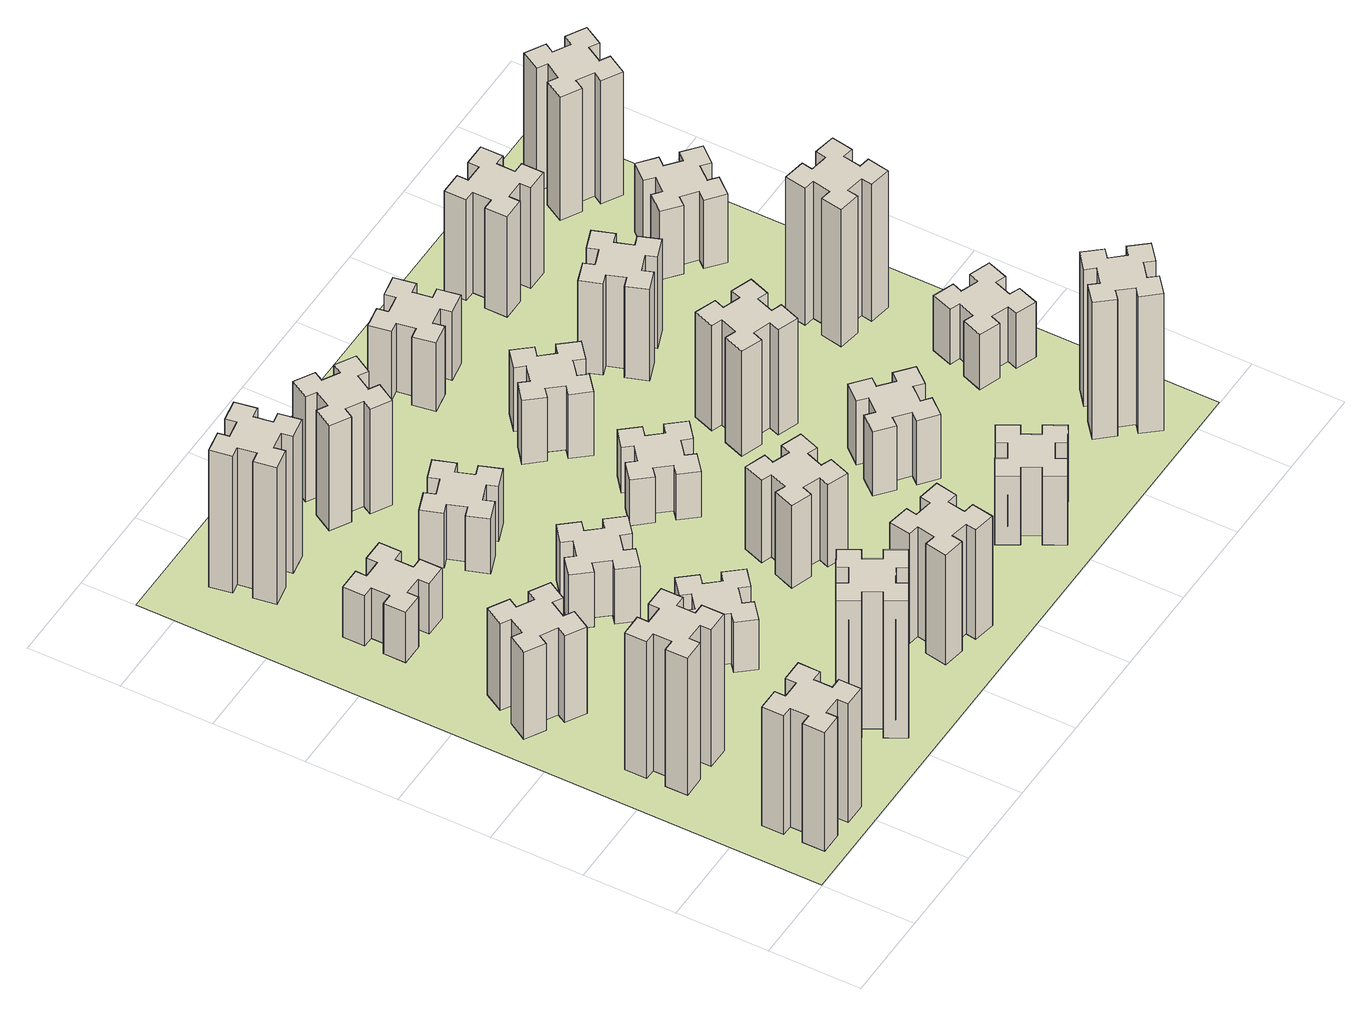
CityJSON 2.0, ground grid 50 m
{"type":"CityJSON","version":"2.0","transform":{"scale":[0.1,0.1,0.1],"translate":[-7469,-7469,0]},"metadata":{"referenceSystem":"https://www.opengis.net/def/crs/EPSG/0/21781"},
"CityObjects":{
"building1":{"type":"Building","attributes":{"class":"1000","function":"1000","usage":"1000","yearOfConstruction":2016,"roofType":"1000","measuredHeight":78,"storeysAboveGround":30,"storeysBelowGround":0},"geometry":[{"type":"Solid","lod":"1","boundaries":[[[[0,1,2,3,4,5,6,7,8,9,10,11,12,13,14,15,16,17,18,19]],[[17,16,20,21]],[[16,15,22,20]],[[15,14,23,22]],[[14,13,24,23]],[[13,12,25,24]],[[12,11,26,25]],[[11,10,27,26]],[[10,9,28,27]],[[9,8,29,28]],[[8,7,30,29]],[[7,6,31,30]],[[6,5,32,31]],[[5,4,33,32]],[[4,3,34,33]],[[3,2,35,34]],[[2,1,36,35]],[[1,0,37,36]],[[0,19,38,37]],[[19,18,39,38]],[[18,17,21,39]],[[24,25,26,27,28,29,30,31,32,33,34,35,36,37,38,39,21,20,22,23]]]]}]},
"building2":{"type":"Building","attributes":{"class":"1000","function":"1000","usage":"1000","yearOfConstruction":2016,"roofType":"1000","measuredHeight":90,"storeysAboveGround":30,"storeysBelowGround":0},"geometry":[{"type":"Solid","lod":"1","boundaries":[[[[40,41,42,43,44,45,46,47,48,49,50,51,52,53,54,55,56,57,58,59]],[[57,56,60,61]],[[56,55,62,60]],[[55,54,63,62]],[[54,53,64,63]],[[53,52,65,64]],[[52,51,66,65]],[[51,50,67,66]],[[50,49,68,67]],[[49,48,69,68]],[[48,47,70,69]],[[47,46,71,70]],[[46,45,72,71]],[[45,44,73,72]],[[44,43,74,73]],[[43,42,75,74]],[[42,41,76,75]],[[41,40,77,76]],[[40,59,78,77]],[[59,58,79,78]],[[58,57,61,79]],[[64,65,66,67,68,69,70,71,72,73,74,75,76,77,78,79,61,60,62,63]]]]}]},
"building3":{"type":"Building","attributes":{"class":"1000","function":"1000","usage":"1000","yearOfConstruction":2016,"roofType":"1000","measuredHeight":57,"storeysAboveGround":30,"storeysBelowGround":0},"geometry":[{"type":"Solid","lod":"1","boundaries":[[[[80,81,82,83,84,85,86,87,88,89,90,91,92,93,94,95,96,97,98,99]],[[97,96,100,101]],[[96,95,102,100]],[[95,94,103,102]],[[94,93,104,103]],[[93,92,105,104]],[[92,91,106,105]],[[91,90,107,106]],[[90,89,108,107]],[[89,88,109,108]],[[88,87,110,109]],[[87,86,111,110]],[[86,85,112,111]],[[85,84,113,112]],[[84,83,114,113]],[[83,82,115,114]],[[82,81,116,115]],[[81,80,117,116]],[[80,99,118,117]],[[99,98,119,118]],[[98,97,101,119]],[[104,105,106,107,108,109,110,111,112,113,114,115,116,117,118,119,101,100,102,103]]]]}]},
"building4":{"type":"Building","attributes":{"class":"1000","function":"1000","usage":"1000","yearOfConstruction":2016,"roofType":"1000","measuredHeight":90,"storeysAboveGround":30,"storeysBelowGround":0},"geometry":[{"type":"Solid","lod":"1","boundaries":[[[[120,121,122,123,124,125,126,127,128,129,130,131,132,133,134,135,136,137,138,139]],[[137,136,140,141]],[[136,135,142,140]],[[135,134,143,142]],[[134,133,144,143]],[[133,132,145,144]],[[132,131,146,145]],[[131,130,147,146]],[[130,129,148,147]],[[129,128,149,148]],[[128,127,150,149]],[[127,126,151,150]],[[126,125,152,151]],[[125,124,153,152]],[[124,123,154,153]],[[123,122,155,154]],[[122,121,156,155]],[[121,120,157,156]],[[120,139,158,157]],[[139,138,159,158]],[[138,137,141,159]],[[144,145,146,147,148,149,150,151,152,153,154,155,156,157,158,159,141,140,142,143]]]]}]},
"building5":{"type":"Building","attributes":{"class":"1000","function":"1000","usage":"1000","yearOfConstruction":2016,"roofType":"1000","measuredHeight":33,"storeysAboveGround":30,"storeysBelowGround":0},"geometry":[{"type":"Solid","lod":"1","boundaries":[[[[160,161,162,163,164,165,166,167,168,169,170,171,172,173,174,175,176,177,178,179]],[[177,176,180,181]],[[176,175,182,180]],[[175,174,183,182]],[[174,173,184,183]],[[173,172,185,184]],[[172,171,186,185]],[[171,170,187,186]],[[170,169,188,187]],[[169,168,189,188]],[[168,167,190,189]],[[167,166,191,190]],[[166,165,192,191]],[[165,164,193,192]],[[164,163,194,193]],[[163,162,195,194]],[[162,161,196,195]],[[161,160,197,196]],[[160,179,198,197]],[[179,178,199,198]],[[178,177,181,199]],[[184,185,186,187,188,189,190,191,192,193,194,195,196,197,198,199,181,180,182,183]]]]}]},
"building6":{"type":"Building","attributes":{"class":"1000","function":"1000","usage":"1000","yearOfConstruction":2016,"roofType":"1000","measuredHeight":90,"storeysAboveGround":30,"storeysBelowGround":0},"geometry":[{"type":"Solid","lod":"1","boundaries":[[[[200,201,202,203,204,205,206,207,208,209,210,211,212,213,214,215,216,217,218,219]],[[217,216,220,221]],[[216,215,222,220]],[[215,214,223,222]],[[214,213,224,223]],[[213,212,225,224]],[[212,211,226,225]],[[211,210,227,226]],[[210,209,228,227]],[[209,208,229,228]],[[208,207,230,229]],[[207,206,231,230]],[[206,205,232,231]],[[205,204,233,232]],[[204,203,234,233]],[[203,202,235,234]],[[202,201,236,235]],[[201,200,237,236]],[[200,219,238,237]],[[219,218,239,238]],[[218,217,221,239]],[[224,225,226,227,228,229,230,231,232,233,234,235,236,237,238,239,221,220,222,223]]]]}]},
"building7":{"type":"Building","attributes":{"class":"1000","function":"1000","usage":"1000","yearOfConstruction":2016,"roofType":"1000","measuredHeight":33,"storeysAboveGround":30,"storeysBelowGround":0},"geometry":[{"type":"Solid","lod":"1","boundaries":[[[[240,241,242,243,244,245,246,247,248,249,250,251,252,253,254,255,256,257,258,259]],[[257,256,260,261]],[[256,255,262,260]],[[255,254,263,262]],[[254,253,264,263]],[[253,252,265,264]],[[252,251,266,265]],[[251,250,267,266]],[[250,249,268,267]],[[249,248,269,268]],[[248,247,270,269]],[[247,246,271,270]],[[246,245,272,271]],[[245,244,273,272]],[[244,243,274,273]],[[243,242,275,274]],[[242,241,276,275]],[[241,240,277,276]],[[240,259,278,277]],[[259,258,279,278]],[[258,257,261,279]],[[264,265,266,267,268,269,270,271,272,273,274,275,276,277,278,279,261,260,262,263]]]]}]},
"building8":{"type":"Building","attributes":{"class":"1000","function":"1000","usage":"1000","yearOfConstruction":2016,"roofType":"1000","measuredHeight":36,"storeysAboveGround":30,"storeysBelowGround":0},"geometry":[{"type":"Solid","lod":"1","boundaries":[[[[280,281,282,283,284,285,286,287,288,289,290,291,292,293,294,295,296,297,298,299]],[[297,296,300,301]],[[296,295,302,300]],[[295,294,303,302]],[[294,293,304,303]],[[293,292,305,304]],[[292,291,306,305]],[[291,290,307,306]],[[290,289,308,307]],[[289,288,309,308]],[[288,287,310,309]],[[287,286,311,310]],[[286,285,312,311]],[[285,284,313,312]],[[284,283,314,313]],[[283,282,315,314]],[[282,281,316,315]],[[281,280,317,316]],[[280,299,318,317]],[[299,298,319,318]],[[298,297,301,319]],[[304,305,306,307,308,309,310,311,312,313,314,315,316,317,318,319,301,300,302,303]]]]}]},
"building9":{"type":"Building","attributes":{"class":"1000","function":"1000","usage":"1000","yearOfConstruction":2016,"roofType":"1000","measuredHeight":72,"storeysAboveGround":30,"storeysBelowGround":0},"geometry":[{"type":"Solid","lod":"1","boundaries":[[[[320,321,322,323,324,325,326,327,328,329,330,331,332,333,334,335,336,337,338,339]],[[337,336,340,341]],[[336,335,342,340]],[[335,334,343,342]],[[334,333,344,343]],[[333,332,345,344]],[[332,331,346,345]],[[331,330,347,346]],[[330,329,348,347]],[[329,328,349,348]],[[328,327,350,349]],[[327,326,351,350]],[[326,325,352,351]],[[325,324,353,352]],[[324,323,354,353]],[[323,322,355,354]],[[322,321,356,355]],[[321,320,357,356]],[[320,339,358,357]],[[339,338,359,358]],[[338,337,341,359]],[[344,345,346,347,348,349,350,351,352,353,354,355,356,357,358,359,341,340,342,343]]]]}]},
"building10":{"type":"Building","attributes":{"class":"1000","function":"1000","usage":"1000","yearOfConstruction":2016,"roofType":"1000","measuredHeight":36,"storeysAboveGround":30,"storeysBelowGround":0},"geometry":[{"type":"Solid","lod":"1","boundaries":[[[[360,361,362,363,364,365,366,367,368,369,370,371,372,373,374,375,376,377,378,379]],[[377,376,380,381]],[[376,375,382,380]],[[375,374,383,382]],[[374,373,384,383]],[[373,372,385,384]],[[372,371,386,385]],[[371,370,387,386]],[[370,369,388,387]],[[369,368,389,388]],[[368,367,390,389]],[[367,366,391,390]],[[366,365,392,391]],[[365,364,393,392]],[[364,363,394,393]],[[363,362,395,394]],[[362,361,396,395]],[[361,360,397,396]],[[360,379,398,397]],[[379,378,399,398]],[[378,377,381,399]],[[384,385,386,387,388,389,390,391,392,393,394,395,396,397,398,399,381,380,382,383]]]]}]},
"building11":{"type":"Building","attributes":{"class":"1000","function":"1000","usage":"1000","yearOfConstruction":2016,"roofType":"1000","measuredHeight":69,"storeysAboveGround":30,"storeysBelowGround":0},"geometry":[{"type":"Solid","lod":"1","boundaries":[[[[400,401,402,403,404,405,406,407,408,409,410,411,412,413,414,415,416,417,418,419]],[[417,416,420,421]],[[416,415,422,420]],[[415,414,423,422]],[[414,413,424,423]],[[413,412,425,424]],[[412,411,426,425]],[[411,410,427,426]],[[410,409,428,427]],[[409,408,429,428]],[[408,407,430,429]],[[407,406,431,430]],[[406,405,432,431]],[[405,404,433,432]],[[404,403,434,433]],[[403,402,435,434]],[[402,401,436,435]],[[401,400,437,436]],[[400,419,438,437]],[[419,418,439,438]],[[418,417,421,439]],[[424,425,426,427,428,429,430,431,432,433,434,435,436,437,438,439,421,420,422,423]]]]}]},
"building12":{"type":"Building","attributes":{"class":"1000","function":"1000","usage":"1000","yearOfConstruction":2016,"roofType":"1000","measuredHeight":54,"storeysAboveGround":30,"storeysBelowGround":0},"geometry":[{"type":"Solid","lod":"1","boundaries":[[[[440,441,442,443,444,445,446,447,448,449,450,451,452,453,454,455,456,457,458,459]],[[457,456,460,461]],[[456,455,462,460]],[[455,454,463,462]],[[454,453,464,463]],[[453,452,465,464]],[[452,451,466,465]],[[451,450,467,466]],[[450,449,468,467]],[[449,448,469,468]],[[448,447,470,469]],[[447,446,471,470]],[[446,445,472,471]],[[445,444,473,472]],[[444,443,474,473]],[[443,442,475,474]],[[442,441,476,475]],[[441,440,477,476]],[[440,459,478,477]],[[459,458,479,478]],[[458,457,461,479]],[[464,465,466,467,468,469,470,471,472,473,474,475,476,477,478,479,461,460,462,463]]]]}]},
"building13":{"type":"Building","attributes":{"class":"1000","function":"1000","usage":"1000","yearOfConstruction":2016,"roofType":"1000","measuredHeight":30,"storeysAboveGround":30,"storeysBelowGround":0},"geometry":[{"type":"Solid","lod":"1","boundaries":[[[[480,481,482,483,484,485,486,487,488,489,490,491,492,493,494,495,496,497,498,499]],[[497,496,500,501]],[[496,495,502,500]],[[495,494,503,502]],[[494,493,504,503]],[[493,492,505,504]],[[492,491,506,505]],[[491,490,507,506]],[[490,489,508,507]],[[489,488,509,508]],[[488,487,510,509]],[[487,486,511,510]],[[486,485,512,511]],[[485,484,513,512]],[[484,483,514,513]],[[483,482,515,514]],[[482,481,516,515]],[[481,480,517,516]],[[480,499,518,517]],[[499,498,519,518]],[[498,497,501,519]],[[504,505,506,507,508,509,510,511,512,513,514,515,516,517,518,519,501,500,502,503]]]]}]},
"building14":{"type":"Building","attributes":{"class":"1000","function":"1000","usage":"1000","yearOfConstruction":2016,"roofType":"1000","measuredHeight":45,"storeysAboveGround":30,"storeysBelowGround":0},"geometry":[{"type":"Solid","lod":"1","boundaries":[[[[520,521,522,523,524,525,526,527,528,529,530,531,532,533,534,535,536,537,538,539]],[[537,536,540,541]],[[536,535,542,540]],[[535,534,543,542]],[[534,533,544,543]],[[533,532,545,544]],[[532,531,546,545]],[[531,530,547,546]],[[530,529,548,547]],[[529,528,549,548]],[[528,527,550,549]],[[527,526,551,550]],[[526,525,552,551]],[[525,524,553,552]],[[524,523,554,553]],[[523,522,555,554]],[[522,521,556,555]],[[521,520,557,556]],[[520,539,558,557]],[[539,538,559,558]],[[538,537,541,559]],[[544,545,546,547,548,549,550,551,552,553,554,555,556,557,558,559,541,540,542,543]]]]}]},
"building15":{"type":"Building","attributes":{"class":"1000","function":"1000","usage":"1000","yearOfConstruction":2016,"roofType":"1000","measuredHeight":42,"storeysAboveGround":30,"storeysBelowGround":0},"geometry":[{"type":"Solid","lod":"1","boundaries":[[[[560,561,562,563,564,565,566,567,568,569,570,571,572,573,574,575,576,577,578,579]],[[577,576,580,581]],[[576,575,582,580]],[[575,574,583,582]],[[574,573,584,583]],[[573,572,585,584]],[[572,571,586,585]],[[571,570,587,586]],[[570,569,588,587]],[[569,568,589,588]],[[568,567,590,589]],[[567,566,591,590]],[[566,565,592,591]],[[565,564,593,592]],[[564,563,594,593]],[[563,562,595,594]],[[562,561,596,595]],[[561,560,597,596]],[[560,579,598,597]],[[579,578,599,598]],[[578,577,581,599]],[[584,585,586,587,588,589,590,591,592,593,594,595,596,597,598,599,581,580,582,583]]]]}]},
"building16":{"type":"Building","attributes":{"class":"1000","function":"1000","usage":"1000","yearOfConstruction":2016,"roofType":"1000","measuredHeight":42,"storeysAboveGround":30,"storeysBelowGround":0},"geometry":[{"type":"Solid","lod":"1","boundaries":[[[[600,601,602,603,604,605,606,607,608,609,610,611,612,613,614,615,616,617,618,619]],[[617,616,620,621]],[[616,615,622,620]],[[615,614,623,622]],[[614,613,624,623]],[[613,612,625,624]],[[612,611,626,625]],[[611,610,627,626]],[[610,609,628,627]],[[609,608,629,628]],[[608,607,630,629]],[[607,606,631,630]],[[606,605,632,631]],[[605,604,633,632]],[[604,603,634,633]],[[603,602,635,634]],[[602,601,636,635]],[[601,600,637,636]],[[600,619,638,637]],[[619,618,639,638]],[[618,617,621,639]],[[624,625,626,627,628,629,630,631,632,633,634,635,636,637,638,639,621,620,622,623]]]]}]},
"building17":{"type":"Building","attributes":{"class":"1000","function":"1000","usage":"1000","yearOfConstruction":2016,"roofType":"1000","measuredHeight":45,"storeysAboveGround":30,"storeysBelowGround":0},"geometry":[{"type":"Solid","lod":"1","boundaries":[[[[640,641,642,643,644,645,646,647,648,649,650,651,652,653,654,655,656,657,658,659]],[[657,656,660,661]],[[656,655,662,660]],[[655,654,663,662]],[[654,653,664,663]],[[653,652,665,664]],[[652,651,666,665]],[[651,650,667,666]],[[650,649,668,667]],[[649,648,669,668]],[[648,647,670,669]],[[647,646,671,670]],[[646,645,672,671]],[[645,644,673,672]],[[644,643,674,673]],[[643,642,675,674]],[[642,641,676,675]],[[641,640,677,676]],[[640,659,678,677]],[[659,658,679,678]],[[658,657,661,679]],[[664,665,666,667,668,669,670,671,672,673,674,675,676,677,678,679,661,660,662,663]]]]}]},
"building18":{"type":"Building","attributes":{"class":"1000","function":"1000","usage":"1000","yearOfConstruction":2016,"roofType":"1000","measuredHeight":69,"storeysAboveGround":30,"storeysBelowGround":0},"geometry":[{"type":"Solid","lod":"1","boundaries":[[[[680,681,682,683,684,685,686,687,688,689,690,691,692,693,694,695,696,697,698,699]],[[697,696,700,701]],[[696,695,702,700]],[[695,694,703,702]],[[694,693,704,703]],[[693,692,705,704]],[[692,691,706,705]],[[691,690,707,706]],[[690,689,708,707]],[[689,688,709,708]],[[688,687,710,709]],[[687,686,711,710]],[[686,685,712,711]],[[685,684,713,712]],[[684,683,714,713]],[[683,682,715,714]],[[682,681,716,715]],[[681,680,717,716]],[[680,699,718,717]],[[699,698,719,718]],[[698,697,701,719]],[[704,705,706,707,708,709,710,711,712,713,714,715,716,717,718,719,701,700,702,703]]]]}]},
"building19":{"type":"Building","attributes":{"class":"1000","function":"1000","usage":"1000","yearOfConstruction":2016,"roofType":"1000","measuredHeight":60,"storeysAboveGround":30,"storeysBelowGround":0},"geometry":[{"type":"Solid","lod":"1","boundaries":[[[[720,721,722,723,724,725,726,727,728,729,730,731,732,733,734,735,736,737,738,739]],[[737,736,740,741]],[[736,735,742,740]],[[735,734,743,742]],[[734,733,744,743]],[[733,732,745,744]],[[732,731,746,745]],[[731,730,747,746]],[[730,729,748,747]],[[729,728,749,748]],[[728,727,750,749]],[[727,726,751,750]],[[726,725,752,751]],[[725,724,753,752]],[[724,723,754,753]],[[723,722,755,754]],[[722,721,756,755]],[[721,720,757,756]],[[720,739,758,757]],[[739,738,759,758]],[[738,737,741,759]],[[744,745,746,747,748,749,750,751,752,753,754,755,756,757,758,759,741,740,742,743]]]]}]},
"building20":{"type":"Building","attributes":{"class":"1000","function":"1000","usage":"1000","yearOfConstruction":2016,"roofType":"1000","measuredHeight":90,"storeysAboveGround":30,"storeysBelowGround":0},"geometry":[{"type":"Solid","lod":"1","boundaries":[[[[760,761,762,763,764,765,766,767,768,769,770,771,772,773,774,775,776,777,778,779]],[[777,776,780,781]],[[776,775,782,780]],[[775,774,783,782]],[[774,773,784,783]],[[773,772,785,784]],[[772,771,786,785]],[[771,770,787,786]],[[770,769,788,787]],[[769,768,789,788]],[[768,767,790,789]],[[767,766,791,790]],[[766,765,792,791]],[[765,764,793,792]],[[764,763,794,793]],[[763,762,795,794]],[[762,761,796,795]],[[761,760,797,796]],[[760,779,798,797]],[[779,778,799,798]],[[778,777,781,799]],[[784,785,786,787,788,789,790,791,792,793,794,795,796,797,798,799,781,780,782,783]]]]}]},
"building21":{"type":"Building","attributes":{"class":"1000","function":"1000","usage":"1000","yearOfConstruction":2016,"roofType":"1000","measuredHeight":66,"storeysAboveGround":30,"storeysBelowGround":0},"geometry":[{"type":"Solid","lod":"1","boundaries":[[[[800,801,802,803,804,805,806,807,808,809,810,811,812,813,814,815,816,817,818,819]],[[817,816,820,821]],[[816,815,822,820]],[[815,814,823,822]],[[814,813,824,823]],[[813,812,825,824]],[[812,811,826,825]],[[811,810,827,826]],[[810,809,828,827]],[[809,808,829,828]],[[808,807,830,829]],[[807,806,831,830]],[[806,805,832,831]],[[805,804,833,832]],[[804,803,834,833]],[[803,802,835,834]],[[802,801,836,835]],[[801,800,837,836]],[[800,819,838,837]],[[819,818,839,838]],[[818,817,821,839]],[[824,825,826,827,828,829,830,831,832,833,834,835,836,837,838,839,821,820,822,823]]]]}]},
"building22":{"type":"Building","attributes":{"class":"1000","function":"1000","usage":"1000","yearOfConstruction":2016,"roofType":"1000","measuredHeight":36,"storeysAboveGround":30,"storeysBelowGround":0},"geometry":[{"type":"Solid","lod":"1","boundaries":[[[[840,841,842,843,844,845,846,847,848,849,850,851,852,853,854,855,856,857,858,859]],[[857,856,860,861]],[[856,855,862,860]],[[855,854,863,862]],[[854,853,864,863]],[[853,852,865,864]],[[852,851,866,865]],[[851,850,867,866]],[[850,849,868,867]],[[849,848,869,868]],[[848,847,870,869]],[[847,846,871,870]],[[846,845,872,871]],[[845,844,873,872]],[[844,843,874,873]],[[843,842,875,874]],[[842,841,876,875]],[[841,840,877,876]],[[840,859,878,877]],[[859,858,879,878]],[[858,857,861,879]],[[864,865,866,867,868,869,870,871,872,873,874,875,876,877,878,879,861,860,862,863]]]]}]},
"building23":{"type":"Building","attributes":{"class":"1000","function":"1000","usage":"1000","yearOfConstruction":2016,"roofType":"1000","measuredHeight":90,"storeysAboveGround":30,"storeysBelowGround":0},"geometry":[{"type":"Solid","lod":"1","boundaries":[[[[880,881,882,883,884,885,886,887,888,889,890,891,892,893,894,895,896,897,898,899]],[[897,896,900,901]],[[896,895,902,900]],[[895,894,903,902]],[[894,893,904,903]],[[893,892,905,904]],[[892,891,906,905]],[[891,890,907,906]],[[890,889,908,907]],[[889,888,909,908]],[[888,887,910,909]],[[887,886,911,910]],[[886,885,912,911]],[[885,884,913,912]],[[884,883,914,913]],[[883,882,915,914]],[[882,881,916,915]],[[881,880,917,916]],[[880,899,918,917]],[[899,898,919,918]],[[898,897,901,919]],[[904,905,906,907,908,909,910,911,912,913,914,915,916,917,918,919,901,900,902,903]]]]}]},
"building24":{"type":"Building","attributes":{"class":"1000","function":"1000","usage":"1000","yearOfConstruction":2016,"roofType":"1000","measuredHeight":45,"storeysAboveGround":30,"storeysBelowGround":0},"geometry":[{"type":"Solid","lod":"1","boundaries":[[[[920,921,922,923,924,925,926,927,928,929,930,931,932,933,934,935,936,937,938,939]],[[937,936,940,941]],[[936,935,942,940]],[[935,934,943,942]],[[934,933,944,943]],[[933,932,945,944]],[[932,931,946,945]],[[931,930,947,946]],[[930,929,948,947]],[[929,928,949,948]],[[928,927,950,949]],[[927,926,951,950]],[[926,925,952,951]],[[925,924,953,952]],[[924,923,954,953]],[[923,922,955,954]],[[922,921,956,955]],[[921,920,957,956]],[[920,939,958,957]],[[939,938,959,958]],[[938,937,941,959]],[[944,945,946,947,948,949,950,951,952,953,954,955,956,957,958,959,941,940,942,943]]]]}]},
"building25":{"type":"Building","attributes":{"class":"1000","function":"1000","usage":"1000","yearOfConstruction":2016,"roofType":"1000","measuredHeight":81,"storeysAboveGround":30,"storeysBelowGround":0},"geometry":[{"type":"Solid","lod":"1","boundaries":[[[[960,961,962,963,964,965,966,967,968,969,970,971,972,973,974,975,976,977,978,979]],[[977,976,980,981]],[[976,975,982,980]],[[975,974,983,982]],[[974,973,984,983]],[[973,972,985,984]],[[972,971,986,985]],[[971,970,987,986]],[[970,969,988,987]],[[969,968,989,988]],[[968,967,990,989]],[[967,966,991,990]],[[966,965,992,991]],[[965,964,993,992]],[[964,963,994,993]],[[963,962,995,994]],[[962,961,996,995]],[[961,960,997,996]],[[960,979,998,997]],[[979,978,999,998]],[[978,977,981,999]],[[984,985,986,987,988,989,990,991,992,993,994,995,996,997,998,999,981,980,982,983]]]]}]},
"landuse1":{"type":"LandUse","attributes":{"name":"plot1","function":"1010"},"geometry":[{"type":"MultiSurface","lod":"1","boundaries":[[[1000,1001,1002,1003]]]}]}
},
"vertices":[
[265,325,0],[265,225,0],[205,225,0],[205,105,0],[325,105,0],[325,165,0],[425,165,0],[425,105,0],[545,105,0],[545,225,0],[485,225,0],[485,325,0],[545,325,0],[545,445,0],[425,445,0],[425,385,0],[325,385,0],[325,445,0],[205,445,0],[205,325,0],[325,385,780],[325,445,780],[425,385,780],[425,445,780],[545,445,780],[545,325,780],[485,325,780],[485,225,780],[545,225,780],[545,105,780],[425,105,780],[425,165,780],[325,165,780],[325,105,780],[205,105,780],[205,225,780],[265,225,780],[265,325,780],[205,325,780],[205,445,780],
[265,1065,0],[265,965,0],[205,965,0],[205,845,0],[325,845,0],[325,905,0],[425,905,0],[425,845,0],[545,845,0],[545,965,0],[485,965,0],[485,1065,0],[545,1065,0],[545,1185,0],[425,1185,0],[425,1125,0],[325,1125,0],[325,1185,0],[205,1185,0],[205,1065,0],[325,1125,900],[325,1185,900],[425,1125,900],[425,1185,900],[545,1185,900],[545,1065,900],[485,1065,900],[485,965,900],[545,965,900],[545,845,900],[425,845,900],[425,905,900],[325,905,900],[325,845,900],[205,845,900],[205,965,900],[265,965,900],[265,1065,900],[205,1065,900],[205,1185,900],
[474,1826,0],[387,1876,0],[417,1928,0],[313,1988,0],[253,1884,0],[305,1854,0],[255,1767,0],[203,1797,0],[143,1693,0],[247,1633,0],[277,1685,0],[364,1635,0],[334,1583,0],[438,1523,0],[498,1627,0],[446,1657,0],[496,1744,0],[548,1714,0],[608,1818,0],[504,1878,0],[496,1744,570],[548,1714,570],[446,1657,570],[498,1627,570],[438,1523,570],[334,1583,570],[364,1635,570],[277,1685,570],[247,1633,570],[143,1693,570],[203,1797,570],[255,1767,570],[305,1854,570],[253,1884,570],[313,1988,570],[417,1928,570],[387,1876,570],[474,1826,570],[504,1878,570],[608,1818,570],
[1127,255,0],[1214,305,0],[1244,253,0],[1348,313,0],[1288,417,0],[1236,387,0],[1186,474,0],[1238,504,0],[1178,608,0],[1074,548,0],[1104,496,0],[1017,446,0],[987,498,0],[883,438,0],[943,334,0],[995,364,0],[1045,277,0],[993,247,0],[1053,143,0],[1157,203,0],[1045,277,900],[993,247,900],[995,364,900],[943,334,900],[883,438,900],[987,498,900],[1017,446,900],[1104,496,900],[1074,548,900],[1178,608,900],[1238,504,900],[1186,474,900],[1236,387,900],[1288,417,900],[1348,313,900],[1244,253,900],[1214,305,900],[1127,255,900],[1157,203,900],[1053,143,900],
[425,2485,0],[525,2485,0],[525,2425,0],[645,2425,0],[645,2545,0],[585,2545,0],[585,2645,0],[645,2645,0],[645,2765,0],[525,2765,0],[525,2705,0],[425,2705,0],[425,2765,0],[305,2765,0],[305,2645,0],[365,2645,0],[365,2545,0],[305,2545,0],[305,2425,0],[425,2425,0],[365,2545,330],[305,2545,330],[365,2645,330],[305,2645,330],[305,2765,330],[425,2765,330],[425,2705,330],[525,2705,330],[525,2765,330],[645,2765,330],[645,2645,330],[585,2645,330],[585,2545,330],[645,2545,330],[645,2425,330],[525,2425,330],[525,2485,330],[425,2485,330],[425,2425,330],[305,2425,330],
[592,3305,0],[575,3404,0],[634,3414,0],[613,3532,0],[495,3511,0],[505,3452,0],[407,3435,0],[397,3494,0],[278,3473,0],[299,3355,0],[358,3365,0],[376,3267,0],[317,3257,0],[337,3138,0],[456,3159,0],[445,3218,0],[544,3236,0],[554,3177,0],[672,3197,0],[651,3316,0],[544,3236,900],[554,3177,900],[445,3218,900],[456,3159,900],[337,3138,900],[317,3257,900],[376,3267,900],[358,3365,900],[299,3355,900],[278,3473,900],[397,3494,900],[407,3435,900],[505,3452,900],[495,3511,900],[613,3532,900],[634,3414,900],[575,3404,900],[592,3305,900],[651,3316,900],[672,3197,900],
[1083,1332,0],[1006,1267,0],[968,1313,0],[876,1236,0],[953,1144,0],[999,1183,0],[1063,1106,0],[1017,1068,0],[1094,976,0],[1186,1053,0],[1148,1099,0],[1224,1163,0],[1263,1117,0],[1355,1194,0],[1278,1286,0],[1232,1248,0],[1167,1324,0],[1213,1363,0],[1136,1455,0],[1044,1378,0],[1167,1324,330],[1213,1363,330],[1232,1248,330],[1278,1286,330],[1355,1194,330],[1263,1117,330],[1224,1163,330],[1148,1099,330],[1186,1053,330],[1094,976,330],[1017,1068,330],[1063,1106,330],[999,1183,330],[953,1144,330],[876,1236,330],[968,1313,330],[1006,1267,330],[1083,1332,330],[1044,1378,330],[1136,1455,330],
[1083,1972,0],[1006,1907,0],[968,1953,0],[876,1876,0],[953,1784,0],[999,1823,0],[1063,1746,0],[1017,1708,0],[1094,1616,0],[1186,1693,0],[1148,1739,0],[1224,1803,0],[1263,1757,0],[1355,1834,0],[1278,1926,0],[1232,1888,0],[1167,1964,0],[1213,2003,0],[1136,2095,0],[1044,2018,0],[1167,1964,360],[1213,2003,360],[1232,1888,360],[1278,1926,360],[1355,1834,360],[1263,1757,360],[1224,1803,360],[1148,1739,360],[1186,1693,360],[1094,1616,360],[1017,1708,360],[1063,1746,360],[999,1823,360],[953,1784,360],[876,1876,360],[968,1953,360],[1006,1907,360],[1083,1972,360],[1044,2018,360],[1136,2095,360],
[1855,307,0],[1872,405,0],[1931,395,0],[1952,513,0],[1834,534,0],[1824,475,0],[1725,492,0],[1736,551,0],[1617,572,0],[1597,454,0],[1656,444,0],[1638,345,0],[1579,356,0],[1558,237,0],[1677,217,0],[1687,276,0],[1785,258,0],[1775,199,0],[1893,178,0],[1914,297,0],[1785,258,720],[1775,199,720],[1687,276,720],[1677,217,720],[1558,237,720],[1579,356,720],[1638,345,720],[1656,444,720],[1597,454,720],[1617,572,720],[1736,551,720],[1725,492,720],[1824,475,720],[1834,534,720],[1952,513,720],[1931,395,720],[1872,405,720],[1855,307,720],[1914,297,720],[1893,178,720],
[1106,2475,0],[1200,2509,0],[1220,2453,0],[1333,2494,0],[1292,2607,0],[1236,2586,0],[1202,2680,0],[1258,2700,0],[1217,2813,0],[1104,2772,0],[1125,2716,0],[1031,2682,0],[1010,2738,0],[897,2697,0],[939,2584,0],[995,2605,0],[1029,2511,0],[973,2490,0],[1014,2377,0],[1127,2419,0],[1029,2511,360],[973,2490,360],[995,2605,360],[939,2584,360],[897,2697,360],[1010,2738,360],[1031,2682,360],[1125,2716,360],[1104,2772,360],[1217,2813,360],[1258,2700,360],[1202,2680,360],[1236,2586,360],[1292,2607,360],[1333,2494,360],[1220,2453,360],[1200,2509,360],[1106,2475,360],[1127,2419,360],[1014,2377,360],
[1186,3137,0],[1236,3224,0],[1288,3194,0],[1348,3298,0],[1244,3358,0],[1214,3306,0],[1127,3356,0],[1157,3408,0],[1053,3468,0],[993,3364,0],[1045,3334,0],[995,3247,0],[943,3277,0],[883,3173,0],[987,3113,0],[1017,3165,0],[1104,3115,0],[1074,3063,0],[1178,3003,0],[1238,3107,0],[1104,3115,690],[1074,3063,690],[1017,3165,690],[987,3113,690],[883,3173,690],[943,3277,690],[995,3247,690],[1045,3334,690],[993,3364,690],[1053,3468,690],[1157,3408,690],[1127,3356,690],[1214,3306,690],[1244,3358,690],[1348,3298,690],[1288,3194,690],[1236,3224,690],[1186,3137,690],[1238,3107,690],[1178,3003,690],
[1769,1300,0],[1735,1206,0],[1679,1227,0],[1637,1114,0],[1750,1073,0],[1771,1129,0],[1865,1095,0],[1844,1039,0],[1957,997,0],[1998,1110,0],[1942,1131,0],[1976,1225,0],[2032,1204,0],[2073,1317,0],[1960,1358,0],[1940,1302,0],[1846,1336,0],[1867,1392,0],[1754,1433,0],[1713,1320,0],[1846,1336,540],[1867,1392,540],[1940,1302,540],[1960,1358,540],[2073,1317,540],[2032,1204,540],[1976,1225,540],[1942,1131,540],[1998,1110,540],[1957,997,540],[1844,1039,540],[1865,1095,540],[1771,1129,540],[1750,1073,540],[1637,1114,540],[1679,1227,540],[1735,1206,540],[1769,1300,540],[1713,1320,540],[1754,1433,540],
[1972,1988,0],[1907,2064,0],[1953,2103,0],[1876,2195,0],[1784,2118,0],[1823,2072,0],[1746,2007,0],[1708,2053,0],[1616,1976,0],[1693,1884,0],[1739,1923,0],[1803,1846,0],[1757,1808,0],[1834,1716,0],[1926,1793,0],[1888,1839,0],[1964,1903,0],[2003,1857,0],[2095,1934,0],[2018,2026,0],[1964,1903,300],[2003,1857,300],[1888,1839,300],[1926,1793,300],[1834,1716,300],[1757,1808,300],[1803,1846,300],[1739,1923,300],[1693,1884,300],[1616,1976,300],[1708,2053,300],[1746,2007,300],[1823,2072,300],[1784,2118,300],[1876,2195,300],[1953,2103,300],[1907,2064,300],[1972,1988,300],[2018,2026,300],[2095,1934,300],
[2475,364,0],[2525,277,0],[2473,247,0],[2533,143,0],[2637,203,0],[2607,255,0],[2694,305,0],[2724,253,0],[2828,313,0],[2768,417,0],[2716,387,0],[2666,474,0],[2718,504,0],[2658,608,0],[2554,548,0],[2584,496,0],[2497,446,0],[2467,498,0],[2363,438,0],[2423,334,0],[2497,446,450],[2467,498,450],[2584,496,450],[2554,548,450],[2658,608,450],[2718,504,450],[2666,474,450],[2716,387,450],[2768,417,450],[2828,313,450],[2724,253,450],[2694,305,450],[2607,255,450],[2637,203,450],[2533,143,450],[2473,247,450],[2525,277,450],[2475,364,450],[2423,334,450],[2363,438,450],
[1988,2479,0],[2064,2543,0],[2103,2497,0],[2195,2574,0],[2118,2666,0],[2072,2628,0],[2007,2704,0],[2053,2743,0],[1976,2835,0],[1884,2758,0],[1923,2712,0],[1846,2647,0],[1808,2693,0],[1716,2616,0],[1793,2524,0],[1839,2563,0],[1903,2486,0],[1857,2448,0],[1934,2356,0],[2026,2433,0],[1903,2486,420],[1857,2448,420],[1839,2563,420],[1793,2524,420],[1716,2616,420],[1808,2693,420],[1846,2647,420],[1923,2712,420],[1884,2758,420],[1976,2835,420],[2053,2743,420],[2007,2704,420],[2072,2628,420],[2118,2666,420],[2195,2574,420],[2103,2497,420],[2064,2543,420],[1988,2479,420],[2026,2433,420],[1934,2356,420],
[2647,1006,0],[2712,1083,0],[2758,1044,0],[2835,1136,0],[2743,1213,0],[2704,1167,0],[2628,1232,0],[2666,1278,0],[2574,1355,0],[2497,1263,0],[2543,1224,0],[2479,1148,0],[2433,1186,0],[2356,1094,0],[2448,1017,0],[2486,1063,0],[2563,999,0],[2524,953,0],[2616,876,0],[2693,968,0],[2563,999,420],[2524,953,420],[2486,1063,420],[2448,1017,420],[2356,1094,420],[2433,1186,420],[2479,1148,420],[2543,1224,420],[2497,1263,420],[2574,1355,420],[2666,1278,420],[2628,1232,420],[2704,1167,420],[2743,1213,420],[2835,1136,420],[2758,1044,420],[2712,1083,420],[2647,1006,420],[2693,968,420],[2616,876,420],
[1838,3365,0],[1856,3267,0],[1797,3257,0],[1817,3138,0],[1936,3159,0],[1925,3218,0],[2024,3236,0],[2034,3177,0],[2152,3197,0],[2131,3316,0],[2072,3305,0],[2055,3404,0],[2114,3414,0],[2093,3532,0],[1975,3511,0],[1985,3452,0],[1887,3435,0],[1877,3494,0],[1758,3473,0],[1779,3355,0],[1887,3435,450],[1877,3494,450],[1985,3452,450],[1975,3511,450],[2093,3532,450],[2114,3414,450],[2055,3404,450],[2072,3305,450],[2131,3316,450],[2152,3197,450],[2034,3177,450],[2024,3236,450],[1925,3218,450],[1936,3159,450],[1817,3138,450],[1797,3257,450],[1856,3267,450],[1838,3365,450],[1779,3355,450],[1758,3473,450],
[2582,1771,0],[2616,1865,0],[2672,1844,0],[2713,1957,0],[2600,1998,0],[2580,1942,0],[2486,1976,0],[2507,2032,0],[2394,2073,0],[2353,1960,0],[2409,1940,0],[2375,1846,0],[2319,1867,0],[2277,1754,0],[2390,1713,0],[2411,1769,0],[2505,1735,0],[2484,1679,0],[2597,1637,0],[2638,1750,0],[2505,1735,690],[2484,1679,690],[2411,1769,690],[2390,1713,690],[2277,1754,690],[2319,1867,690],[2375,1846,690],[2409,1940,690],[2353,1960,690],[2394,2073,690],[2507,2032,690],[2486,1976,690],[2580,1942,690],[2600,1998,690],[2713,1957,690],[2672,1844,690],[2616,1865,690],[2582,1771,690],[2638,1750,690],[2597,1637,690],
[2586,2475,0],[2680,2509,0],[2700,2453,0],[2813,2494,0],[2772,2607,0],[2716,2586,0],[2682,2680,0],[2738,2700,0],[2697,2813,0],[2584,2772,0],[2605,2716,0],[2511,2682,0],[2490,2738,0],[2377,2697,0],[2419,2584,0],[2475,2605,0],[2509,2511,0],[2453,2490,0],[2494,2377,0],[2607,2419,0],[2509,2511,600],[2453,2490,600],[2475,2605,600],[2419,2584,600],[2377,2697,600],[2490,2738,600],[2511,2682,600],[2605,2716,600],[2584,2772,600],[2697,2813,600],[2738,2700,600],[2682,2680,600],[2716,2586,600],[2772,2607,600],[2813,2494,600],[2700,2453,600],[2680,2509,600],[2586,2475,600],[2607,2419,600],[2494,2377,600],
[3468,259,0],[3544,323,0],[3583,277,0],[3675,354,0],[3598,446,0],[3552,408,0],[3487,484,0],[3533,523,0],[3456,615,0],[3364,538,0],[3403,492,0],[3326,427,0],[3288,473,0],[3196,396,0],[3273,304,0],[3319,343,0],[3383,266,0],[3337,228,0],[3414,136,0],[3506,213,0],[3383,266,900],[3337,228,900],[3319,343,900],[3273,304,900],[3196,396,900],[3288,473,900],[3326,427,900],[3403,492,900],[3364,538,900],[3456,615,900],[3533,523,900],[3487,484,900],[3552,408,900],[3598,446,900],[3675,354,900],[3583,277,900],[3544,323,900],[3468,259,900],[3506,213,900],[3414,136,900],
[2805,3285,0],[2805,3385,0],[2865,3385,0],[2865,3505,0],[2745,3505,0],[2745,3445,0],[2645,3445,0],[2645,3505,0],[2525,3505,0],[2525,3385,0],[2585,3385,0],[2585,3285,0],[2525,3285,0],[2525,3165,0],[2645,3165,0],[2645,3225,0],[2745,3225,0],[2745,3165,0],[2865,3165,0],[2865,3285,0],[2745,3225,660],[2745,3165,660],[2645,3225,660],[2645,3165,660],[2525,3165,660],[2525,3285,660],[2585,3285,660],[2585,3385,660],[2525,3385,660],[2525,3505,660],[2645,3505,660],[2645,3445,660],[2745,3445,660],[2745,3505,660],[2865,3505,660],[2865,3385,660],[2805,3385,660],[2805,3285,660],[2865,3285,660],[2865,3165,660],
[3351,1029,0],[3445,995,0],[3424,939,0],[3537,897,0],[3578,1010,0],[3522,1031,0],[3556,1125,0],[3612,1104,0],[3653,1217,0],[3540,1258,0],[3520,1202,0],[3426,1236,0],[3447,1292,0],[3334,1333,0],[3293,1220,0],[3349,1200,0],[3315,1106,0],[3259,1127,0],[3217,1014,0],[3330,973,0],[3315,1106,360],[3259,1127,360],[3349,1200,360],[3293,1220,360],[3334,1333,360],[3447,1292,360],[3426,1236,360],[3520,1202,360],[3540,1258,360],[3653,1217,360],[3612,1104,360],[3556,1125,360],[3522,1031,360],[3578,1010,360],[3537,897,360],[3424,939,360],[3445,995,360],[3351,1029,360],[3330,973,360],[3217,1014,360],
[3435,1787,0],[3452,1885,0],[3511,1875,0],[3532,1993,0],[3414,2014,0],[3404,1955,0],[3305,1972,0],[3316,2031,0],[3197,2052,0],[3177,1934,0],[3236,1924,0],[3218,1825,0],[3159,1836,0],[3138,1717,0],[3257,1697,0],[3267,1756,0],[3365,1738,0],[3355,1679,0],[3473,1658,0],[3494,1777,0],[3365,1738,900],[3355,1679,900],[3267,1756,900],[3257,1697,900],[3138,1717,900],[3159,1836,900],[3218,1825,900],[3236,1924,900],[3177,1934,900],[3197,2052,900],[3316,2031,900],[3305,1972,900],[3404,1955,900],[3414,2014,900],[3532,1993,900],[3511,1875,900],[3452,1885,900],[3435,1787,900],[3494,1777,900],[3473,1658,900],
[3444,2747,0],[3368,2812,0],[3406,2858,0],[3314,2935,0],[3237,2843,0],[3283,2804,0],[3219,2728,0],[3173,2766,0],[3096,2674,0],[3188,2597,0],[3226,2643,0],[3303,2579,0],[3264,2533,0],[3356,2456,0],[3433,2548,0],[3387,2586,0],[3452,2663,0],[3498,2624,0],[3575,2716,0],[3483,2793,0],[3452,2663,450],[3498,2624,450],[3387,2586,450],[3433,2548,450],[3356,2456,450],[3264,2533,450],[3303,2579,450],[3226,2643,450],[3188,2597,450],[3096,2674,450],[3173,2766,450],[3219,2728,450],[3283,2804,450],[3237,2843,450],[3314,2935,450],[3406,2858,450],[3368,2812,450],[3444,2747,450],[3483,2793,450],[3575,2716,450],
[3337,3265,0],[3424,3215,0],[3394,3163,0],[3498,3103,0],[3558,3207,0],[3506,3237,0],[3556,3324,0],[3608,3294,0],[3668,3398,0],[3564,3458,0],[3534,3406,0],[3447,3456,0],[3477,3508,0],[3373,3568,0],[3313,3464,0],[3365,3434,0],[3315,3347,0],[3263,3377,0],[3203,3273,0],[3307,3213,0],[3315,3347,810],[3263,3377,810],[3365,3434,810],[3313,3464,810],[3373,3568,810],[3477,3508,810],[3447,3456,810],[3534,3406,810],[3564,3458,810],[3668,3398,810],[3608,3294,810],[3556,3324,810],[3506,3237,810],[3558,3207,810],[3498,3103,810],[3394,3163,810],[3424,3215,810],[3337,3265,810],[3307,3213,810],[3203,3273,810],
[5,3705,0],[3705,3705,0],[3705,5,0],[5,5,0]
]}
